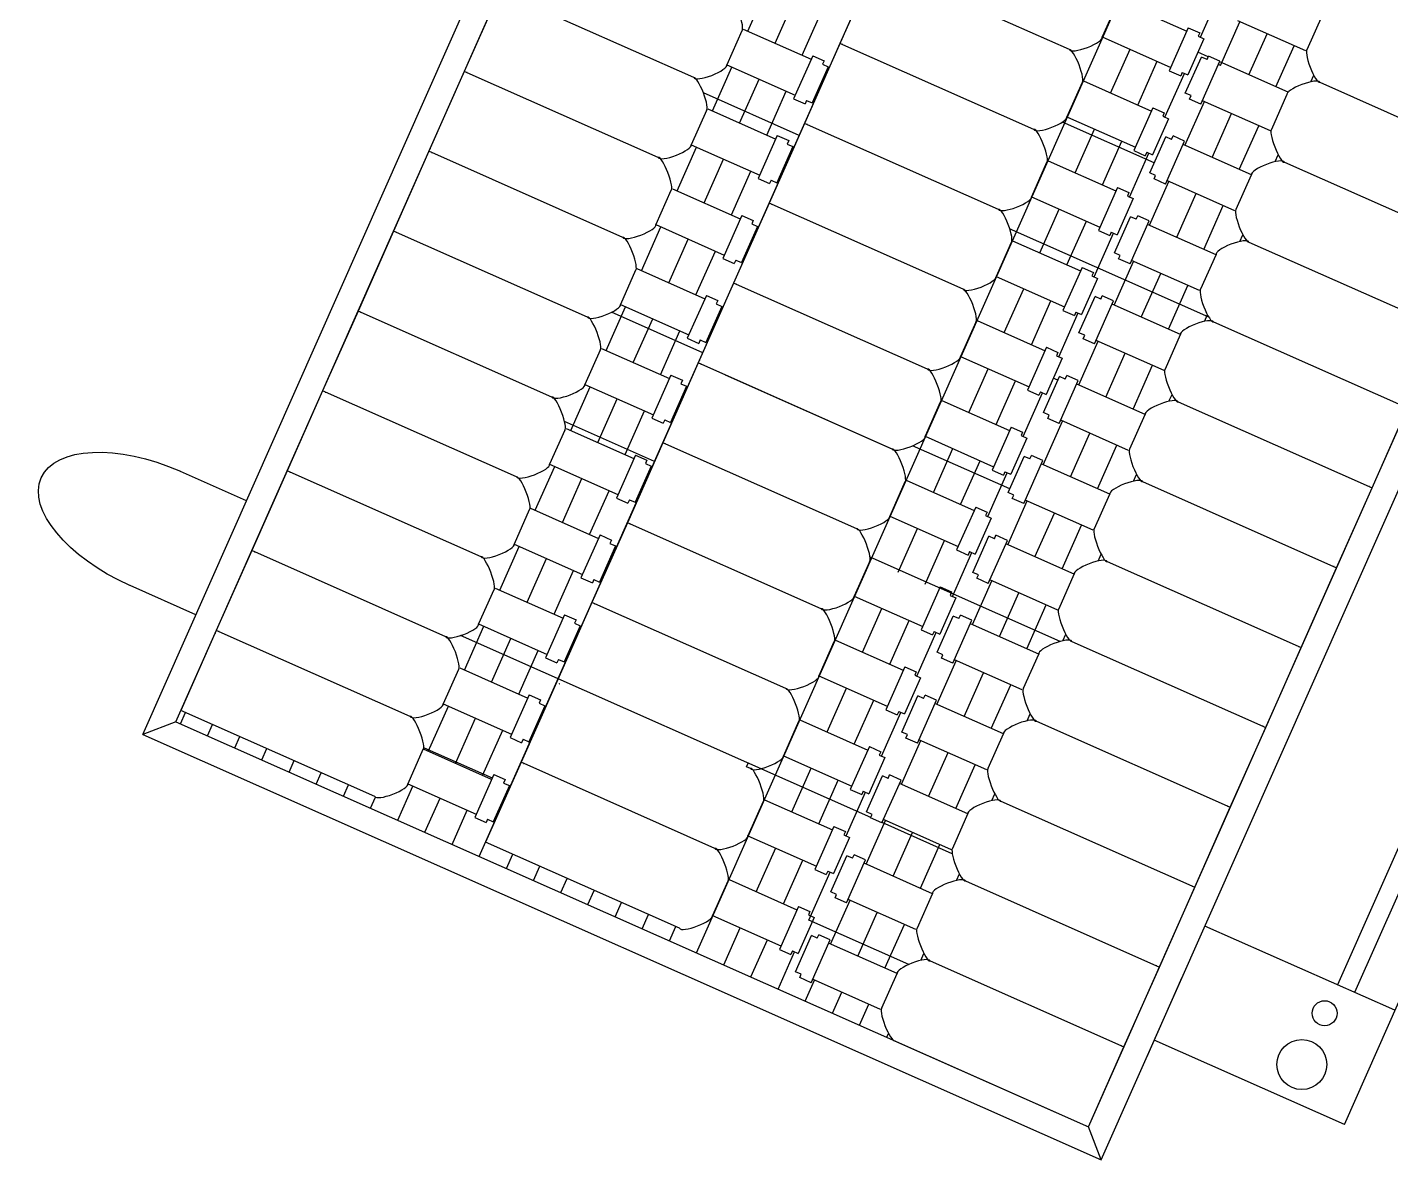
# Model space of a CAD drawing. Extents: x 3 to 114, y 126 to 173.
# Drawn here: x 86.668 to 87.651, y 134.214 to 135.03 of the extents above; entities that cross this region are included whole.
import ezdxf

# ---------------------------------------------------------------- set-up
doc = ezdxf.new("R2010")
doc.units = 0
doc.header["$LTSCALE"] = 0.02
doc.header["$MEASUREMENT"] = 0
doc.layers.get('0').update_dxf_attribs({"linetype": 'CONTINUOUS'})
doc.layers.add('A.enologiche', color=123, linetype='CONTINUOUS')

# ---------------------------------------------------------------- blocks, each defined once
blk = doc.blocks.new('AUDIT_I_000516092939-104')
for centre, major_axis, ratio, start_param, end_param in [((137.96, 97.91), (0.125, 0.125), 0.22381, 2.70123, 3.141593), ((137.96, 97.91), (0.125, 0.125), 0.22381, 0, 0.440362), ((144.71, 97.91), (0.125, -0.125), 0.249315, 2.652925, 3.141593), ((144.71, 97.91), (0.125, -0.125), 0.249315, 0, 0.488667), ((144.96, 97.91), (0.125, 0.125), 0.22381, 2.70123, 3.141593), ((144.96, 97.91), (0.125, 0.125), 0.22381, 0, 0.440362), ((151.71, 97.91), (0.125, -0.125), 0.249315, 2.652925, 3.141593), ((151.71, 97.91), (0.125, -0.125), 0.249315, 0, 0.488667), ((151.96, 97.91), (0.125, 0.125), 0.22381, 2.70123, 3.141593), ((151.96, 97.91), (0.125, 0.125), 0.22381, 0, 0.440362), ((158.71, 97.91), (0.125, -0.125), 0.249315, 2.652925, 3.141593), ((158.71, 97.91), (0.125, -0.125), 0.249315, 0, 0.488667), ((158.96, 97.91), (0.125, 0.125), 0.22381, 2.70123, 3.141593), ((158.96, 97.91), (0.125, 0.125), 0.22381, 0, 0.440362), ((165.71, 97.91), (0.125, -0.125), 0.249315, 2.652925, 3.141593), ((165.71, 97.91), (0.125, -0.125), 0.249315, 0, 0.488667), ((165.96, 97.91), (0.125, 0.125), 0.22381, 2.70123, 3.141593), ((165.96, 97.91), (0.125, 0.125), 0.22381, 0, 0.440362), ((172.71, 97.91), (0.125, -0.125), 0.249315, 2.652925, 3.141593), ((172.71, 97.91), (0.125, -0.125), 0.249315, 0, 0.488667), ((172.96, 97.91), (0.125, 0.125), 0.22381, 2.70123, 3.141593), ((172.96, 97.91), (0.125, 0.125), 0.22381, 0, 0.440362), ((179.71, 97.91), (0.125, -0.125), 0.249315, 2.652925, 3.141593), ((179.71, 97.91), (0.125, -0.125), 0.249315, 0, 0.488667), ((179.96, 97.91), (0.125, 0.125), 0.22381, 2.70123, 3.141593), ((179.96, 97.91), (0.125, 0.125), 0.22381, 0, 0.440362), ((186.71, 97.91), (0.125, -0.125), 0.249315, 2.652925, 3.141593), ((186.71, 97.91), (0.125, -0.125), 0.249315, 0, 0.488667), ((186.96, 97.91), (0.125, 0.125), 0.22381, 2.70123, 3.141593), ((186.96, 97.91), (0.125, 0.125), 0.22381, 0, 0.440362), ((193.71, 97.91), (0.125, -0.125), 0.249315, 2.652925, 3.141593), ((193.71, 97.91), (0.125, -0.125), 0.249315, 0, 0.488667), ((193.96, 97.91), (0.125, 0.125), 0.22381, 2.70123, 3.141593), ((193.96, 97.91), (0.125, 0.125), 0.22381, 0, 0.440362), ((138.21, 71.31), (0.125, 0.125), 0.22381, 2.70123, 3.141593), ((138.21, 71.31), (0.125, 0.125), 0.22381, 0, 0.440362), ((144.96, 71.31), (0.125, -0.125), 0.249315, 2.652925, 3.141593), ((144.96, 71.31), (0.125, -0.125), 0.249315, 0, 0.488667), ((145.21, 71.31), (0.125, 0.125), 0.22381, 2.70123, 3.141593), ((145.21, 71.31), (0.125, 0.125), 0.22381, 0, 0.440362), ((151.96, 71.31), (0.125, -0.125), 0.249315, 2.652925, 3.141593), ((151.96, 71.31), (0.125, -0.125), 0.249315, 0, 0.488667), ((152.21, 71.31), (0.125, 0.125), 0.22381, 2.70123, 3.141593), ((152.21, 71.31), (0.125, 0.125), 0.22381, 0, 0.440362), ((158.96, 71.31), (0.125, -0.125), 0.249315, 2.652925, 3.141593), ((158.96, 71.31), (0.125, -0.125), 0.249315, 0, 0.488667), ((159.21, 71.31), (0.125, 0.125), 0.22381, 2.70123, 3.141593), ((159.21, 71.31), (0.125, 0.125), 0.22381, 0, 0.440362), ((165.96, 71.31), (0.125, -0.125), 0.249315, 2.652925, 3.141593), ((165.96, 71.31), (0.125, -0.125), 0.249315, 0, 0.488667), ((166.21, 71.31), (0.125, 0.125), 0.22381, 2.70123, 3.141593), ((166.21, 71.31), (0.125, 0.125), 0.22381, 0, 0.440362), ((172.96, 71.31), (0.125, -0.125), 0.249315, 2.652925, 3.141593), ((172.96, 71.31), (0.125, -0.125), 0.249315, 0, 0.488667), ((173.21, 71.31), (0.125, 0.125), 0.22381, 2.70123, 3.141593), ((173.21, 71.31), (0.125, 0.125), 0.22381, 0, 0.440362), ((179.96, 71.31), (0.125, -0.125), 0.249315, 2.652925, 3.141593), ((179.96, 71.31), (0.125, -0.125), 0.249315, 0, 0.488667), ((180.21, 71.31), (0.125, 0.125), 0.22381, 2.70123, 3.141593), ((180.21, 71.31), (0.125, 0.125), 0.22381, 0, 0.440362), ((186.96, 71.31), (0.125, -0.125), 0.249315, 2.652925, 3.141593), ((186.96, 71.31), (0.125, -0.125), 0.249315, 0, 0.488667), ((187.21, 71.31), (0.125, 0.125), 0.22381, 2.70123, 3.141593), ((187.21, 71.31), (0.125, 0.125), 0.22381, 0, 0.440362), ((193.96, 71.31), (0.125, -0.125), 0.249315, 2.652925, 3.141593), ((193.96, 71.31), (0.125, -0.125), 0.249315, 0, 0.488667), ((194.21, 71.31), (0.125, 0.125), 0.22381, 2.70123, 3.141593), ((194.21, 71.31), (0.125, 0.125), 0.22381, 0, 0.440362), ((200.96, 71.31), (0.125, -0.125), 0.249315, 2.652925, 3.141593), ((200.96, 71.31), (0.125, -0.125), 0.249315, 0, 0.488667), ((201.21, 71.31), (0.125, 0.125), 0.22381, 2.70123, 3.141593), ((201.21, 71.31), (0.125, 0.125), 0.22381, 0, 0.440362), ((207.96, 71.31), (0.125, -0.125), 0.249315, 2.652925, 3.141593), ((207.96, 71.31), (0.125, -0.125), 0.249315, 0, 0.488667), ((208.21, 71.31), (0.125, 0.125), 0.22381, 2.70123, 3.141593), ((208.21, 71.31), (0.125, 0.125), 0.22381, 0, 0.440362), ((136.96, 18.16), (-0.125, 0.125), 0.249315, 0, 0.488667), ((136.96, 18.16), (-0.125, 0.125), 0.249315, 2.652925, 3.141593), ((143.71, 18.16), (-0.125, -0.125), 0.22381, 0, 0.440362), ((143.96, 18.16), (-0.125, 0.125), 0.249315, 0, 0.488667), ((143.71, 18.16), (-0.125, -0.125), 0.22381, 2.70123, 3.141593), ((143.96, 18.16), (-0.125, 0.125), 0.249315, 2.652925, 3.141593), ((150.71, 18.16), (-0.125, -0.125), 0.22381, 0, 0.440362), ((150.96, 18.16), (-0.125, 0.125), 0.249315, 0, 0.488667), ((150.71, 18.16), (-0.125, -0.125), 0.22381, 2.70123, 3.141593), ((150.96, 18.16), (-0.125, 0.125), 0.249315, 2.652925, 3.141593), ((157.71, 18.16), (-0.125, -0.125), 0.22381, 0, 0.440362), ((157.96, 18.16), (-0.125, 0.125), 0.249315, 0, 0.488667), ((157.71, 18.16), (-0.125, -0.125), 0.22381, 2.70123, 3.141593), ((157.96, 18.16), (-0.125, 0.125), 0.249315, 2.652925, 3.141593), ((164.71, 18.16), (-0.125, -0.125), 0.22381, 0, 0.440362), ((164.71, 18.16), (-0.125, -0.125), 0.22381, 2.70123, 3.141593), ((164.96, 18.16), (-0.125, 0.125), 0.249315, 0, 0.488667), ((164.96, 18.16), (-0.125, 0.125), 0.249315, 2.652925, 3.141593), ((171.71, 18.16), (-0.125, -0.125), 0.22381, 0, 0.440362), ((171.96, 18.16), (-0.125, 0.125), 0.249315, 0, 0.488667), ((171.71, 18.16), (-0.125, -0.125), 0.22381, 2.70123, 3.141593), ((171.96, 18.16), (-0.125, 0.125), 0.249315, 2.652925, 3.141593), ((178.71, 18.16), (-0.125, -0.125), 0.22381, 0, 0.440362), ((178.71, 18.16), (-0.125, -0.125), 0.22381, 2.70123, 3.141593), ((178.96, 18.16), (-0.125, 0.125), 0.249315, 0, 0.488667), ((178.96, 18.16), (-0.125, 0.125), 0.249315, 2.652925, 3.141593), ((185.71, 18.16), (-0.125, -0.125), 0.22381, 0, 0.440362), ((185.96, 18.16), (-0.125, 0.125), 0.249315, 0, 0.488667), ((185.71, 18.16), (-0.125, -0.125), 0.22381, 2.70123, 3.141593), ((185.96, 18.16), (-0.125, 0.125), 0.249315, 2.652925, 3.141593), ((192.71, 18.16), (-0.125, -0.125), 0.22381, 0, 0.440362), ((192.71, 18.16), (-0.125, -0.125), 0.22381, 2.70123, 3.141593), ((192.96, 18.16), (-0.125, 0.125), 0.249315, 0, 0.488667), ((192.96, 18.16), (-0.125, 0.125), 0.249315, 2.652925, 3.141593)]:
    blk.add_ellipse(centre, major_axis=major_axis, ratio=ratio, start_param=start_param, end_param=end_param)

msp = doc.modelspace()

# ---------------------------------------------------------------- linework, layer by layer
at = {"layer": 'A.enologiche'}
for p, q in [((86.75113, 134.52027), (87.20375, 135.54036)), ((86.77489, 134.52942), (87.2129, 135.51661)), ((86.9937, 134.43233), (87.43172, 135.41952)), ((87.44217, 134.21366), (87.89478, 135.23375)), ((87.43301, 134.23741), (87.87103, 135.2246)), ((87.15042, 134.3628), (87.52014, 135.19608)), ((87.1874, 135.02741), (87.22694, 135.11654)), ((87.20699, 135.01872), (87.24653, 135.10784)), ((87.22658, 135.01003), (87.26612, 135.09915)), ((87.27932, 135.07606), (87.25377, 135.01848)), ((87.41918, 135.01401), (87.27932, 135.07606)), ((87.41918, 135.01401), (87.27932, 135.07606)), ((87.00849, 135.05592), (86.98294, 134.99834)), ((87.14835, 134.99387), (87.00849, 135.05592)), ((87.14835, 134.99387), (87.00849, 135.05592)), ((87.51367, 135.02295), (87.52766, 135.05449)), ((87.45388, 135.04784), (87.44293, 135.02316)), ((87.45487, 135.04904), (87.50385, 135.02731)), ((87.52809, 135.00261), (87.54208, 135.03415)), ((87.58963, 135.01305), (87.54065, 135.03478)), ((87.59062, 135.01425), (87.60157, 135.03893)), ((87.18305, 135.0277), (87.1721, 135.00302)), ((87.18404, 135.0289), (87.23302, 135.00717)), ((87.44293, 135.02316), (87.49229, 135.00126)), ((87.50494, 135.02978), (87.49119, 134.9988)), ((87.51619, 135.02183), (87.50463, 134.99579)), ((87.50494, 135.02978), (87.51317, 135.02613)), ((87.51317, 135.02613), (87.51207, 135.02366)), ((87.51207, 135.02366), (87.51619, 135.02183)), ((87.54856, 134.9959), (87.56167, 135.02546)), ((87.25377, 135.01848), (87.22822, 134.96089)), ((87.39363, 134.95643), (87.25377, 135.01848)), ((87.39363, 134.95643), (87.25377, 135.01848)), ((87.44894, 134.98275), (87.46293, 135.01429)), ((87.51931, 135.00888), (87.5119, 135.01217)), ((87.56815, 134.98721), (87.58126, 135.01677)), ((87.1721, 135.00302), (87.22146, 134.98112)), ((87.23411, 135.00964), (87.22036, 134.97865)), ((87.23411, 135.00964), (87.24234, 135.00599)), ((87.24234, 135.00599), (87.24124, 135.00352)), ((87.24124, 135.00352), (87.24536, 135.00169)), ((87.46853, 134.97406), (87.48252, 135.0056)), ((87.50276, 134.98267), (87.51432, 135.00872)), ((87.51401, 134.97473), (87.52775, 135.00571)), ((87.51843, 135.00689), (87.51432, 135.00872)), ((87.51843, 135.00689), (87.51953, 135.00936)), ((87.52775, 135.00571), (87.51953, 135.00936)), ((87.52809, 135.00261), (87.52666, 135.00324)), ((87.57693, 134.98332), (87.52754, 135.00523)), ((86.98294, 134.99834), (86.95739, 134.94075)), ((87.1228, 134.93628), (86.98294, 134.99834)), ((87.1228, 134.93628), (86.98294, 134.99834)), ((87.16185, 134.96982), (87.17584, 135.00136)), ((87.18144, 134.96113), (87.19543, 134.99267)), ((87.24536, 135.00169), (87.2338, 134.97565)), ((87.48811, 134.96537), (87.50211, 134.99691)), ((87.49119, 134.9988), (87.49942, 134.99515)), ((87.50052, 134.99761), (87.49942, 134.99515)), ((87.50052, 134.99761), (87.50463, 134.99579)), ((87.5932, 134.99084), (87.59537, 134.99572)), ((87.22436, 134.95218), (87.15536, 134.9828)), ((87.20103, 134.95244), (87.21502, 134.98398)), ((87.42833, 134.99026), (87.41738, 134.96558)), ((87.42932, 134.99145), (87.47829, 134.96972)), ((87.50688, 134.98085), (87.50276, 134.98267)), ((87.59977, 134.9905), (87.73962, 134.92844)), ((87.59977, 134.9905), (87.73962, 134.92844)), ((87.22036, 134.97865), (87.22859, 134.975)), ((87.22969, 134.97747), (87.22859, 134.975)), ((87.22969, 134.97747), (87.2338, 134.97565)), ((87.50254, 134.94502), (87.51653, 134.97657)), ((87.50578, 134.97838), (87.50688, 134.98085)), ((87.51401, 134.97473), (87.50578, 134.97838)), ((87.56408, 134.95547), (87.5151, 134.9772)), ((87.56507, 134.95666), (87.57602, 134.98134)), ((87.1575, 134.97012), (87.14655, 134.94544)), ((87.15849, 134.97131), (87.20746, 134.94958)), ((87.41738, 134.96558), (87.41779, 134.9654)), ((87.41779, 134.9654), (87.46674, 134.94368)), ((87.47939, 134.97219), (87.46564, 134.94121)), ((87.49063, 134.96425), (87.47908, 134.9382)), ((87.47939, 134.97219), (87.48762, 134.96854)), ((87.48762, 134.96854), (87.48652, 134.96607)), ((87.48652, 134.96607), (87.49063, 134.96425)), ((87.52213, 134.93633), (87.53612, 134.96787)), ((87.22822, 134.96089), (87.20267, 134.9033)), ((87.36807, 134.89884), (87.22822, 134.96089)), ((87.36807, 134.89884), (87.22822, 134.96089)), ((87.48043, 134.93235), (87.41413, 134.96176)), ((87.42338, 134.92516), (87.43738, 134.9567)), ((87.54171, 134.92764), (87.55571, 134.95918)), ((87.1363, 134.91224), (87.15029, 134.94378)), ((87.14655, 134.94544), (87.19591, 134.92354)), ((87.20856, 134.95205), (87.19481, 134.92107)), ((87.2198, 134.94411), (87.20825, 134.91806)), ((87.20856, 134.95205), (87.21679, 134.9484)), ((87.21679, 134.9484), (87.21569, 134.94593)), ((87.21569, 134.94593), (87.2198, 134.94411)), ((87.44297, 134.91647), (87.45697, 134.94801)), ((87.47721, 134.92509), (87.48877, 134.95113)), ((87.48846, 134.91714), (87.5022, 134.94813)), ((87.49288, 134.94931), (87.48877, 134.95113)), ((87.49288, 134.94931), (87.49398, 134.95178)), ((87.5022, 134.94813), (87.49398, 134.95178)), ((87.55047, 134.92376), (87.50111, 134.94566)), ((86.95739, 134.94075), (86.93184, 134.88316)), ((87.09724, 134.8787), (86.95739, 134.94075)), ((87.09724, 134.8787), (86.95739, 134.94075)), ((87.12329, 134.93577), (87.12347, 134.93618)), ((87.15589, 134.90354), (87.16988, 134.93509)), ((87.40377, 134.93387), (87.45274, 134.91214)), ((87.46256, 134.90778), (87.47656, 134.93932)), ((87.46564, 134.94121), (87.47387, 134.93756)), ((87.47496, 134.94003), (87.47387, 134.93756)), ((87.47496, 134.94003), (87.47908, 134.9382)), ((87.56765, 134.93326), (87.56982, 134.93814)), ((87.17548, 134.89485), (87.18947, 134.92639)), ((87.40278, 134.93267), (87.39183, 134.90799)), ((87.48132, 134.92326), (87.47721, 134.92509)), ((87.48023, 134.92079), (87.48132, 134.92326)), ((87.53952, 134.89908), (87.55047, 134.92376)), ((87.57422, 134.93291), (87.71407, 134.87086)), ((87.57422, 134.93291), (87.71407, 134.87086)), ((87.13294, 134.91373), (87.18191, 134.892)), ((87.19481, 134.92107), (87.20304, 134.91742)), ((87.20414, 134.91989), (87.20304, 134.91742)), ((87.20414, 134.91989), (87.20825, 134.91806)), ((87.45384, 134.9146), (87.44009, 134.88362)), ((87.45384, 134.9146), (87.46207, 134.91095)), ((87.47698, 134.88744), (87.49098, 134.91898)), ((87.48846, 134.91714), (87.48023, 134.92079)), ((87.53853, 134.89788), (87.48955, 134.91961)), ((87.13195, 134.91253), (87.121, 134.88785)), ((87.39183, 134.90799), (87.44119, 134.88609)), ((87.46508, 134.90666), (87.45353, 134.88062)), ((87.46207, 134.91095), (87.46097, 134.90849)), ((87.46097, 134.90849), (87.46508, 134.90666)), ((87.49657, 134.87875), (87.51057, 134.91029)), ((87.18301, 134.89446), (87.16926, 134.86348)), ((87.20267, 134.9033), (87.17712, 134.84572)), ((87.18301, 134.89446), (87.19124, 134.89081)), ((87.34252, 134.84125), (87.20267, 134.9033)), ((87.34252, 134.84125), (87.20267, 134.9033)), ((87.39783, 134.86758), (87.41183, 134.89912)), ((87.46733, 134.89172), (87.46843, 134.89419)), ((87.47665, 134.89054), (87.46843, 134.89419)), ((87.51616, 134.87005), (87.53016, 134.9016)), ((87.11075, 134.85465), (87.12474, 134.88619)), ((87.121, 134.88785), (87.17036, 134.86595)), ((87.19425, 134.88652), (87.1827, 134.86048)), ((87.19124, 134.89081), (87.19014, 134.88835)), ((87.19014, 134.88835), (87.19425, 134.88652)), ((87.51975, 134.82112), (87.37612, 134.88484)), ((87.41742, 134.85889), (87.43142, 134.89043)), ((87.45166, 134.8675), (87.46322, 134.89355)), ((87.46291, 134.85956), (87.47665, 134.89054)), ((87.46733, 134.89172), (87.46322, 134.89355)), ((87.52492, 134.86617), (87.47556, 134.88807)), ((86.93184, 134.88316), (86.90629, 134.82558)), ((87.07169, 134.82111), (86.93184, 134.88316)), ((87.07169, 134.82111), (86.93184, 134.88316)), ((87.09774, 134.87818), (87.09792, 134.87859)), ((87.13033, 134.84596), (87.14433, 134.8775)), ((87.37723, 134.87509), (87.36628, 134.85041)), ((87.37821, 134.87628), (87.42719, 134.85455)), ((87.43701, 134.85019), (87.45101, 134.88173)), ((87.44009, 134.88362), (87.44832, 134.87997)), ((87.44941, 134.88244), (87.44832, 134.87997)), ((87.44941, 134.88244), (87.45353, 134.88062)), ((87.5421, 134.87567), (87.54427, 134.88055)), ((87.54867, 134.87532), (87.68852, 134.81327)), ((87.54867, 134.87532), (87.68852, 134.81327)), ((87.14992, 134.83727), (87.16392, 134.86881)), ((87.45577, 134.86568), (87.45166, 134.8675)), ((87.45468, 134.86321), (87.45577, 134.86568)), ((87.51397, 134.84149), (87.52492, 134.86617)), ((87.1064, 134.85494), (87.09545, 134.83027)), ((87.10738, 134.85614), (87.15636, 134.83441)), ((87.16926, 134.86348), (87.17749, 134.85983)), ((87.17858, 134.8623), (87.17749, 134.85983)), ((87.17858, 134.8623), (87.1827, 134.86048)), ((87.42829, 134.85702), (87.41454, 134.82604)), ((87.42829, 134.85702), (87.43651, 134.85337)), ((87.45143, 134.82985), (87.46543, 134.86139)), ((87.46291, 134.85956), (87.45468, 134.86321)), ((87.51298, 134.84029), (87.464, 134.86203)), ((87.17712, 134.84572), (87.15157, 134.78813)), ((87.31697, 134.78367), (87.17712, 134.84572)), ((87.31697, 134.78367), (87.17712, 134.84572)), ((87.36628, 134.85041), (87.41564, 134.82851)), ((87.43953, 134.84908), (87.42798, 134.82303)), ((87.43651, 134.85337), (87.43542, 134.8509)), ((87.43542, 134.8509), (87.43953, 134.84908)), ((87.47102, 134.82116), (87.48502, 134.8527)), ((87.15746, 134.83688), (87.14371, 134.8059)), ((87.15746, 134.83688), (87.16568, 134.83323)), ((87.37228, 134.80999), (87.38628, 134.84153)), ((87.42611, 134.80992), (87.43767, 134.83596)), ((87.44178, 134.83414), (87.43767, 134.83596)), ((87.44178, 134.83414), (87.44287, 134.8366)), ((87.4511, 134.83295), (87.44287, 134.8366)), ((87.49061, 134.81247), (87.50461, 134.84401)), ((86.90629, 134.82558), (86.88074, 134.76799)), ((87.04614, 134.76353), (86.90629, 134.82558)), ((87.04614, 134.76353), (86.90629, 134.82558)), ((87.08519, 134.79706), (87.09919, 134.8286)), ((87.09545, 134.83027), (87.14481, 134.80836)), ((87.1687, 134.82893), (87.15715, 134.80289)), ((87.16568, 134.83323), (87.16459, 134.83076)), ((87.16459, 134.83076), (87.1687, 134.82893)), ((87.39187, 134.8013), (87.40587, 134.83284)), ((87.41454, 134.82604), (87.42277, 134.82239)), ((87.42386, 134.82486), (87.42277, 134.82239)), ((87.42386, 134.82486), (87.42798, 134.82303)), ((87.43735, 134.80197), (87.4511, 134.83295)), ((87.49937, 134.80859), (87.45001, 134.83049)), ((87.07219, 134.8206), (87.07237, 134.821)), ((87.15482, 134.79547), (87.08904, 134.82465)), ((87.10478, 134.78837), (87.11878, 134.81991)), ((87.35168, 134.8175), (87.34073, 134.79282)), ((87.35266, 134.8187), (87.40164, 134.79696)), ((87.41146, 134.79261), (87.42546, 134.82415)), ((87.51655, 134.81808), (87.51872, 134.82297)), ((87.52312, 134.81774), (87.66297, 134.75569)), ((87.52312, 134.81774), (87.66297, 134.75569)), ((87.12437, 134.77968), (87.13837, 134.81122)), ((87.14371, 134.8059), (87.15194, 134.80225)), ((87.43022, 134.80809), (87.42611, 134.80992)), ((87.42913, 134.80562), (87.43022, 134.80809)), ((87.43735, 134.80197), (87.42913, 134.80562)), ((87.48842, 134.78391), (87.49937, 134.80859)), ((87.08085, 134.79736), (87.0699, 134.77268)), ((87.08183, 134.79856), (87.13081, 134.77682)), ((87.15303, 134.80471), (87.15194, 134.80225)), ((87.15303, 134.80471), (87.15715, 134.80289)), ((87.40274, 134.79943), (87.38899, 134.76845)), ((87.40274, 134.79943), (87.41096, 134.79578)), ((87.41096, 134.79578), (87.40987, 134.79331)), ((87.42588, 134.77227), (87.43988, 134.80381)), ((87.48743, 134.78271), (87.43845, 134.80444)), ((87.15157, 134.78813), (87.12602, 134.73055)), ((87.29142, 134.72608), (87.15157, 134.78813)), ((87.15363, 134.78722), (87.15157, 134.78813)), ((87.34073, 134.79282), (87.39009, 134.77092)), ((87.41398, 134.79149), (87.40243, 134.76544)), ((87.40987, 134.79331), (87.41398, 134.79149)), ((87.44547, 134.76357), (87.45947, 134.79512)), ((87.46506, 134.75488), (87.47906, 134.78642)), ((87.13191, 134.77929), (87.11816, 134.74831)), ((87.13191, 134.77929), (87.14013, 134.77564)), ((87.29142, 134.72608), (87.17116, 134.77944)), ((87.34673, 134.75241), (87.36073, 134.78395)), ((87.40056, 134.75233), (87.41212, 134.77838)), ((87.4109, 134.77563), (87.4076, 134.7771)), ((87.41623, 134.77655), (87.41212, 134.77838)), ((87.41623, 134.77655), (87.41732, 134.77902)), ((87.42555, 134.77537), (87.41732, 134.77902)), ((86.88074, 134.76799), (86.85519, 134.71041)), ((87.02059, 134.70594), (86.88074, 134.76799)), ((87.02059, 134.70594), (86.88074, 134.76799)), ((87.05964, 134.73948), (87.07364, 134.77102)), ((87.0699, 134.77268), (87.11926, 134.75078)), ((87.14315, 134.77135), (87.1316, 134.7453)), ((87.14013, 134.77564), (87.13904, 134.77317)), ((87.13904, 134.77317), (87.14315, 134.77135)), ((87.36632, 134.74371), (87.38032, 134.77525)), ((87.38591, 134.73502), (87.39991, 134.76656)), ((87.38899, 134.76845), (87.39722, 134.7648)), ((87.39831, 134.76727), (87.39722, 134.7648)), ((87.39831, 134.76727), (87.40243, 134.76544)), ((87.4118, 134.74439), (87.42555, 134.77537)), ((87.47381, 134.751), (87.42446, 134.7729)), ((87.07923, 134.73079), (87.09323, 134.76233)), ((87.32613, 134.75991), (87.31518, 134.73523)), ((87.32711, 134.76111), (87.37609, 134.73938)), ((87.491, 134.7605), (87.49317, 134.76538)), ((87.49757, 134.76015), (87.63742, 134.6981)), ((87.49757, 134.76015), (87.63742, 134.6981)), ((87.09882, 134.72209), (87.11282, 134.75364)), ((87.11816, 134.74831), (87.12639, 134.74466)), ((87.12748, 134.74713), (87.12639, 134.74466)), ((87.12748, 134.74713), (87.1316, 134.7453)), ((87.40033, 134.71468), (87.41433, 134.74622)), ((87.40467, 134.7505), (87.40056, 134.75233)), ((87.40358, 134.74804), (87.40467, 134.7505)), ((87.4118, 134.74439), (87.40358, 134.74804)), ((87.46188, 134.72512), (87.4129, 134.74685)), ((87.46286, 134.72632), (87.47381, 134.751)), ((87.63742, 134.6981), (87.66297, 134.75569)), ((87.0553, 134.73977), (87.04435, 134.71509)), ((87.12006, 134.71711), (87.05524, 134.74587)), ((87.05628, 134.74097), (87.10526, 134.71924)), ((87.37719, 134.74185), (87.36344, 134.71087)), ((87.37719, 134.74185), (87.38541, 134.7382)), ((87.38541, 134.7382), (87.38432, 134.73573)), ((87.41992, 134.70599), (87.43392, 134.73753)), ((87.12602, 134.73055), (87.10047, 134.67296)), ((87.26587, 134.66849), (87.12602, 134.73055)), ((87.26587, 134.66849), (87.12602, 134.73055)), ((87.37613, 134.69727), (87.30606, 134.72836)), ((87.31518, 134.73523), (87.36453, 134.71333)), ((87.38843, 134.7339), (87.37687, 134.70786)), ((87.38432, 134.73573), (87.38843, 134.7339)), ((87.43951, 134.6973), (87.45351, 134.72884)), ((87.10636, 134.72171), (87.09261, 134.69072)), ((87.10636, 134.72171), (87.11458, 134.71806)), ((87.11458, 134.71806), (87.11349, 134.71559)), ((87.32118, 134.69482), (87.33518, 134.72636)), ((87.34077, 134.68613), (87.35477, 134.71767)), ((87.37501, 134.69474), (87.38656, 134.72079)), ((87.38625, 134.6868), (87.4, 134.71778)), ((87.39068, 134.71896), (87.38656, 134.72079)), ((87.39068, 134.71896), (87.39177, 134.72143)), ((87.4, 134.71778), (87.39177, 134.72143)), ((86.85519, 134.71041), (86.82964, 134.65282)), ((86.99504, 134.64835), (86.85519, 134.71041)), ((86.99504, 134.64835), (86.85519, 134.71041)), ((87.03409, 134.68189), (87.04809, 134.71343)), ((87.04435, 134.71509), (87.09371, 134.69319)), ((87.1176, 134.71376), (87.10605, 134.68772)), ((87.11349, 134.71559), (87.1176, 134.71376)), ((87.36036, 134.67744), (87.37436, 134.70898)), ((87.36344, 134.71087), (87.37167, 134.70721)), ((87.37276, 134.70968), (87.37167, 134.70721)), ((87.37276, 134.70968), (87.37687, 134.70786)), ((87.44826, 134.69341), (87.3989, 134.71531)), ((87.46545, 134.70291), (87.46762, 134.70779)), ((87.02109, 134.70543), (87.02127, 134.70583)), ((87.05368, 134.6732), (87.06768, 134.70474)), ((87.30057, 134.70233), (87.28962, 134.67765)), ((87.30156, 134.70352), (87.35054, 134.68179)), ((87.47202, 134.70257), (87.61187, 134.64051)), ((87.47202, 134.70257), (87.61187, 134.64051)), ((87.61187, 134.64051), (87.63742, 134.6981)), ((87.07327, 134.66451), (87.08727, 134.69605)), ((87.09261, 134.69072), (87.10084, 134.68707)), ((87.10193, 134.68954), (87.10084, 134.68707)), ((87.10193, 134.68954), (87.10605, 134.68772)), ((87.37478, 134.65709), (87.38878, 134.68863)), ((87.37912, 134.69292), (87.37501, 134.69474)), ((87.37803, 134.69045), (87.37912, 134.69292)), ((87.38625, 134.6868), (87.37803, 134.69045)), ((87.43633, 134.66754), (87.38735, 134.68927)), ((87.43731, 134.66873), (87.44826, 134.69341)), ((87.02975, 134.68219), (87.01879, 134.65751)), ((87.03073, 134.68338), (87.07971, 134.66165)), ((87.28962, 134.67765), (87.33898, 134.65575)), ((87.35164, 134.68426), (87.33789, 134.65328)), ((87.35164, 134.68426), (87.35986, 134.68061)), ((87.35986, 134.68061), (87.35877, 134.67814)), ((87.35877, 134.67814), (87.36288, 134.67632)), ((87.39437, 134.6484), (87.40837, 134.67994)), ((87.10047, 134.67296), (87.07492, 134.61537)), ((87.24032, 134.61091), (87.10047, 134.67296)), ((87.24032, 134.61091), (87.10047, 134.67296)), ((87.29563, 134.63723), (87.30963, 134.66877)), ((87.36288, 134.67632), (87.35132, 134.65027)), ((87.41396, 134.63971), (87.42796, 134.67125)), ((87.08081, 134.66412), (87.06706, 134.63314)), ((87.08081, 134.66412), (87.08903, 134.66047)), ((87.08903, 134.66047), (87.08794, 134.658)), ((87.08794, 134.658), (87.09205, 134.65618)), ((87.31522, 134.62854), (87.32921, 134.66008)), ((87.34946, 134.63716), (87.36101, 134.6632)), ((87.3607, 134.62921), (87.37445, 134.6602)), ((87.36513, 134.66138), (87.36101, 134.6632)), ((87.36513, 134.66138), (87.36622, 134.66385)), ((87.37445, 134.6602), (87.36622, 134.66385)), ((87.42271, 134.63583), (87.37335, 134.65773)), ((86.82964, 134.65282), (86.80409, 134.59523)), ((86.96949, 134.59077), (86.82964, 134.65282)), ((86.96949, 134.59077), (86.82964, 134.65282)), ((86.99554, 134.64784), (86.99572, 134.64824)), ((87.00854, 134.62431), (87.02254, 134.65585)), ((87.01879, 134.65751), (87.06815, 134.63561)), ((87.09205, 134.65618), (87.08049, 134.63013)), ((87.41259, 134.58731), (87.27548, 134.64814)), ((87.33481, 134.61985), (87.3488, 134.65139)), ((87.33789, 134.65328), (87.34612, 134.64963)), ((87.34721, 134.6521), (87.34612, 134.64963)), ((87.34721, 134.6521), (87.35132, 134.65027)), ((87.4399, 134.64533), (87.44206, 134.65021)), ((87.02813, 134.61561), (87.04213, 134.64715)), ((87.04772, 134.60692), (87.06172, 134.63846)), ((87.27502, 134.64474), (87.26407, 134.62006)), ((87.27601, 134.64594), (87.27604, 134.64592)), ((87.44647, 134.64498), (87.58632, 134.58293)), ((87.44647, 134.64498), (87.58632, 134.58293)), ((87.58632, 134.58293), (87.61187, 134.64051)), ((87.06706, 134.63314), (87.07529, 134.62949)), ((87.07638, 134.63196), (87.07529, 134.62949)), ((87.07638, 134.63196), (87.08049, 134.63013)), ((87.34923, 134.59951), (87.36323, 134.63105)), ((87.35357, 134.63533), (87.34946, 134.63716)), ((87.35248, 134.63286), (87.35357, 134.63533)), ((87.3607, 134.62921), (87.35248, 134.63286)), ((87.41078, 134.60995), (87.3618, 134.63168)), ((87.41176, 134.61115), (87.42271, 134.63583)), ((87.00419, 134.6246), (86.99324, 134.59992)), ((87.00518, 134.6258), (87.05416, 134.60407)), ((87.26407, 134.62006), (87.31343, 134.59816)), ((87.32608, 134.62667), (87.31234, 134.59569)), ((87.33733, 134.61873), (87.32577, 134.59269)), ((87.32608, 134.62667), (87.33431, 134.62302)), ((87.33431, 134.62302), (87.33322, 134.62056)), ((87.33322, 134.62056), (87.33733, 134.61873)), ((87.36882, 134.59082), (87.38281, 134.62236)), ((87.07492, 134.61537), (87.04937, 134.55779)), ((87.21477, 134.55332), (87.07492, 134.61537)), ((87.21477, 134.55332), (87.07492, 134.61537)), ((87.27008, 134.57965), (87.28407, 134.61119)), ((87.38841, 134.58212), (87.4024, 134.61367)), ((86.99324, 134.59992), (87.0426, 134.57802)), ((87.05526, 134.60653), (87.04151, 134.57555)), ((87.05526, 134.60653), (87.06348, 134.60288)), ((87.06348, 134.60288), (87.06239, 134.60042)), ((87.06239, 134.60042), (87.0665, 134.59859)), ((87.28967, 134.57096), (87.30366, 134.6025)), ((87.32391, 134.57957), (87.33546, 134.60562)), ((87.33515, 134.57163), (87.3489, 134.60261)), ((87.33958, 134.60379), (87.33546, 134.60562)), ((87.33958, 134.60379), (87.34067, 134.60626)), ((87.3489, 134.60261), (87.34067, 134.60626)), ((87.39716, 134.57824), (87.3478, 134.60014)), ((86.80409, 134.59523), (86.77854, 134.53765)), ((86.94394, 134.53318), (86.80409, 134.59523)), ((86.94394, 134.53318), (86.80409, 134.59523)), ((87.27594, 134.46037), (86.98023, 134.59158)), ((86.98299, 134.56672), (86.99699, 134.59826)), ((87.00258, 134.55803), (87.01658, 134.58957)), ((87.0665, 134.59859), (87.05494, 134.57254)), ((87.30926, 134.56226), (87.32325, 134.5938)), ((87.31234, 134.59569), (87.32056, 134.59204)), ((87.32166, 134.59451), (87.32056, 134.59204)), ((87.32166, 134.59451), (87.32577, 134.59269)), ((87.41435, 134.58774), (87.41651, 134.59262)), ((87.02217, 134.54934), (87.03616, 134.58088)), ((87.24947, 134.58716), (87.23852, 134.56248)), ((87.25046, 134.58835), (87.29944, 134.56662)), ((87.32802, 134.57775), (87.32391, 134.57957)), ((87.42092, 134.58739), (87.56077, 134.52534)), ((87.42092, 134.58739), (87.56077, 134.52534)), ((87.56077, 134.52534), (87.58632, 134.58293)), ((87.04151, 134.57555), (87.04974, 134.5719)), ((87.05083, 134.57437), (87.04974, 134.5719)), ((87.05083, 134.57437), (87.05494, 134.57254)), ((87.32368, 134.54192), (87.33767, 134.57346)), ((87.32692, 134.57528), (87.32802, 134.57775)), ((87.33515, 134.57163), (87.32692, 134.57528)), ((87.38522, 134.55236), (87.33625, 134.5741)), ((87.38621, 134.55356), (87.39716, 134.57824)), ((86.97864, 134.56701), (86.96769, 134.54233)), ((86.97963, 134.56821), (87.02861, 134.54648)), ((87.23852, 134.56248), (87.28788, 134.54057)), ((87.30053, 134.56909), (87.28679, 134.53811)), ((87.31178, 134.56115), (87.30022, 134.5351)), ((87.30053, 134.56909), (87.30876, 134.56544)), ((87.30876, 134.56544), (87.30767, 134.56297)), ((87.30767, 134.56297), (87.31178, 134.56115)), ((87.34327, 134.53323), (87.35726, 134.56477)), ((87.04937, 134.55779), (87.02382, 134.5002)), ((87.24453, 134.52206), (87.25852, 134.5536)), ((87.36286, 134.52454), (87.37685, 134.55608)), ((86.95699, 134.50811), (86.97143, 134.54067)), ((86.96769, 134.54233), (87.01705, 134.52043)), ((87.0297, 134.54895), (87.01596, 134.51797)), ((87.04095, 134.541), (87.02939, 134.51496)), ((87.0297, 134.54895), (87.03793, 134.5453)), ((87.03793, 134.5453), (87.03684, 134.54283)), ((87.03684, 134.54283), (87.04095, 134.541)), ((87.26412, 134.51337), (87.27811, 134.54491)), ((87.29836, 134.52199), (87.30991, 134.54803)), ((87.3096, 134.51404), (87.32335, 134.54502)), ((87.31403, 134.54621), (87.30991, 134.54803)), ((87.31403, 134.54621), (87.31512, 134.54867)), ((87.32335, 134.54502), (87.31512, 134.54867)), ((87.37161, 134.52066), (87.32225, 134.54256)), ((86.77822, 134.52794), (86.78187, 134.53617)), ((86.91839, 134.4756), (86.77854, 134.53765)), ((86.94444, 134.53267), (86.94462, 134.53307)), ((86.97657, 134.49942), (86.99102, 134.53198)), ((87.22491, 134.53077), (87.27389, 134.50903)), ((87.28371, 134.50468), (87.2977, 134.53622)), ((87.28679, 134.53811), (87.29501, 134.53446)), ((87.29611, 134.53692), (87.29501, 134.53446)), ((87.29611, 134.53692), (87.30022, 134.5351)), ((87.3888, 134.53015), (87.39096, 134.53504)), ((86.77489, 134.52942), (86.75113, 134.52027)), ((86.75113, 134.52027), (87.44217, 134.21366)), ((86.77489, 134.52942), (87.43301, 134.23741)), ((86.79781, 134.51925), (86.80146, 134.52748)), ((86.99616, 134.49072), (87.01061, 134.52329)), ((87.22392, 134.52957), (87.21297, 134.50489)), ((87.30247, 134.52016), (87.29836, 134.52199)), ((87.30137, 134.51769), (87.30247, 134.52016)), ((87.36066, 134.49598), (87.37161, 134.52066)), ((87.39536, 134.52981), (87.53522, 134.46776)), ((87.39536, 134.52981), (87.53522, 134.46776)), ((87.53522, 134.46776), (87.56077, 134.52534)), ((86.8174, 134.51056), (86.82105, 134.51879)), ((86.95408, 134.51063), (87.00306, 134.48889)), ((87.01596, 134.51797), (87.02418, 134.51432)), ((87.02528, 134.51678), (87.02418, 134.51432)), ((87.02528, 134.51678), (87.02939, 134.51496)), ((87.27498, 134.5115), (87.26124, 134.48052)), ((87.27498, 134.5115), (87.28321, 134.50785)), ((87.29813, 134.48434), (87.31212, 134.51588)), ((87.3096, 134.51404), (87.30137, 134.51769)), ((87.35967, 134.49478), (87.3107, 134.51651)), ((86.83699, 134.50187), (86.84064, 134.51009)), ((86.85658, 134.49318), (86.86023, 134.5014)), ((86.95309, 134.50943), (86.94214, 134.48475)), ((87.0026, 134.48787), (86.9534, 134.5097)), ((87.21297, 134.50489), (87.26233, 134.48299)), ((87.28623, 134.50356), (87.27467, 134.47751)), ((87.28321, 134.50785), (87.28211, 134.50538)), ((87.28211, 134.50538), (87.28623, 134.50356)), ((87.31772, 134.47564), (87.33171, 134.50718)), ((86.87617, 134.48448), (86.87982, 134.49271)), ((87.00415, 134.49136), (86.99041, 134.46038)), ((87.02382, 134.5002), (86.99827, 134.44262)), ((87.00415, 134.49136), (87.01238, 134.48771)), ((87.16367, 134.43815), (87.02382, 134.5002)), ((87.16367, 134.43815), (87.02382, 134.5002)), ((87.18649, 134.49695), (87.18765, 134.49955)), ((87.18922, 134.49574), (87.18649, 134.49695)), ((87.18922, 134.49574), (87.18649, 134.49695)), ((87.21898, 134.46447), (87.23297, 134.49602)), ((87.28847, 134.48862), (87.28957, 134.49109)), ((87.2978, 134.48744), (87.28957, 134.49109)), ((87.33731, 134.46695), (87.3513, 134.49849)), ((86.89575, 134.47579), (86.8994, 134.48402)), ((86.93493, 134.45841), (86.94588, 134.48309)), ((86.94214, 134.48475), (86.9915, 134.46285)), ((87.0154, 134.48342), (87.00384, 134.45737)), ((87.01238, 134.48771), (87.01128, 134.48524)), ((87.01128, 134.48524), (87.0154, 134.48342)), ((87.01575, 134.48203), (87.01494, 134.48239)), ((87.23857, 134.45578), (87.25256, 134.48732)), ((87.27281, 134.4644), (87.28436, 134.49044)), ((87.28405, 134.45646), (87.2978, 134.48744)), ((87.28847, 134.48862), (87.28436, 134.49044)), ((87.34606, 134.46307), (87.2967, 134.48497)), ((86.91534, 134.4671), (86.91889, 134.47508)), ((86.95452, 134.44972), (86.96547, 134.4744)), ((87.19837, 134.47198), (87.18742, 134.4473)), ((87.19936, 134.47318), (87.24834, 134.45145)), ((87.25816, 134.44709), (87.27215, 134.47863)), ((87.26124, 134.48052), (87.26946, 134.47687)), ((87.27056, 134.47934), (87.26946, 134.47687)), ((87.27056, 134.47934), (87.27467, 134.47751)), ((87.36325, 134.47257), (87.36541, 134.47745)), ((87.36981, 134.47222), (87.50967, 134.41017)), ((87.36981, 134.47222), (87.50967, 134.41017)), ((86.97411, 134.44102), (86.98506, 134.4657)), ((87.27692, 134.46257), (87.27281, 134.4644)), ((87.27582, 134.46011), (87.27692, 134.46257)), ((87.33511, 134.43839), (87.34606, 134.46307)), ((87.50967, 134.41017), (87.53522, 134.46776)), ((86.99041, 134.46038), (86.99863, 134.45673)), ((86.99973, 134.4592), (86.99863, 134.45673)), ((86.99973, 134.4592), (87.00384, 134.45737)), ((87.24943, 134.45392), (87.23569, 134.42293)), ((87.24943, 134.45392), (87.25766, 134.45027)), ((87.27258, 134.42675), (87.28657, 134.45829)), ((87.28405, 134.45646), (87.27582, 134.46011)), ((87.33476, 134.43427), (87.28417, 134.45672)), ((87.33412, 134.43719), (87.28514, 134.45892)), ((87.13812, 134.38056), (86.99827, 134.44262)), ((87.18742, 134.4473), (87.23678, 134.4254)), ((87.26068, 134.44597), (87.24912, 134.41993)), ((87.25766, 134.45027), (87.25656, 134.4478)), ((87.25656, 134.4478), (87.26068, 134.44597)), ((87.29217, 134.41806), (87.30616, 134.4496)), ((87.01329, 134.42364), (87.01785, 134.43392)), ((87.19343, 134.40689), (87.20742, 134.43843)), ((87.24725, 134.40681), (87.25881, 134.43286)), ((87.26292, 134.43103), (87.25881, 134.43286)), ((87.26292, 134.43103), (87.26402, 134.4335)), ((87.27225, 134.42985), (87.26402, 134.4335)), ((87.31176, 134.40937), (87.32575, 134.44091)), ((87.03288, 134.41495), (87.03744, 134.42523)), ((87.21302, 134.3982), (87.22701, 134.42974)), ((87.23569, 134.42293), (87.24391, 134.41928)), ((87.2585, 134.39887), (87.27225, 134.42985)), ((87.32051, 134.40548), (87.27115, 134.42738)), ((87.05247, 134.40626), (87.05703, 134.41654)), ((87.17282, 134.4144), (87.16187, 134.38972)), ((87.17247, 134.4125), (87.17206, 134.41268)), ((87.17381, 134.41559), (87.22279, 134.39386)), ((87.23124, 134.38642), (87.2466, 134.42105)), ((87.24501, 134.42175), (87.24391, 134.41928)), ((87.24501, 134.42175), (87.24912, 134.41993)), ((87.33769, 134.41498), (87.33986, 134.41986)), ((87.34426, 134.41464), (87.48412, 134.35258)), ((87.34426, 134.41464), (87.48412, 134.35258)), ((87.07206, 134.39757), (87.07662, 134.40785)), ((87.25137, 134.40499), (87.24725, 134.40681)), ((87.25027, 134.40252), (87.25137, 134.40499)), ((87.2585, 134.39887), (87.25027, 134.40252)), ((87.30956, 134.3808), (87.32051, 134.40548)), ((87.48412, 134.35258), (87.50967, 134.41017)), ((87.09165, 134.38887), (87.09621, 134.39916)), ((87.22388, 134.39633), (87.21013, 134.36535)), ((87.22388, 134.39633), (87.23211, 134.39268)), ((87.23211, 134.39268), (87.23101, 134.39021)), ((87.24703, 134.36916), (87.26102, 134.4007)), ((87.30857, 134.37961), (87.25959, 134.40134)), ((87.11124, 134.38018), (87.1158, 134.39047)), ((87.16187, 134.38972), (87.21123, 134.36782)), ((87.23513, 134.38839), (87.22357, 134.36234)), ((87.23101, 134.39021), (87.23513, 134.38839)), ((87.30332, 134.35444), (87.23124, 134.38642)), ((87.26662, 134.36047), (87.28061, 134.39201)), ((87.28621, 134.35178), (87.3002, 134.38332)), ((87.13083, 134.37149), (87.13539, 134.38177)), ((87.17001, 134.35411), (87.18187, 134.38084)), ((87.2217, 134.34923), (87.23326, 134.37527)), ((87.23737, 134.37345), (87.23326, 134.37527)), ((87.23737, 134.37345), (87.23847, 134.37592)), ((87.24669, 134.37227), (87.23847, 134.37592)), ((87.1896, 134.34541), (87.20146, 134.37215)), ((87.20919, 134.33672), (87.22105, 134.36346)), ((87.21013, 134.36535), (87.21836, 134.3617)), ((87.21946, 134.36417), (87.21836, 134.3617)), ((87.21946, 134.36417), (87.22357, 134.36234)), ((87.23295, 134.34128), (87.24669, 134.37227)), ((87.29496, 134.3479), (87.2456, 134.3698)), ((87.31214, 134.3574), (87.31431, 134.36228)), ((87.31871, 134.35705), (87.45856, 134.295)), ((87.31871, 134.35705), (87.45856, 134.295)), ((87.22582, 134.3474), (87.2217, 134.34923)), ((87.22472, 134.34493), (87.22582, 134.3474)), ((87.23295, 134.34128), (87.22472, 134.34493)), ((87.28302, 134.32202), (87.23404, 134.34375)), ((87.28401, 134.32322), (87.29496, 134.3479)), ((87.45856, 134.295), (87.48412, 134.35258)), ((87.47502, 134.2877), (87.50057, 134.34528)), ((87.22878, 134.32803), (87.23547, 134.34312)), ((87.24837, 134.31934), (87.25506, 134.33443)), ((87.26796, 134.31065), (87.27465, 134.32573)), ((87.28755, 134.30196), (87.28876, 134.30469)), ((87.29316, 134.29946), (87.43301, 134.23741)), ((87.43301, 134.23741), (87.45856, 134.295)), ((87.44217, 134.21366), (87.43301, 134.23741))]:
    msp.add_line(p, q, dxfattribs=at)
at = {"layer": 'A.enologiche', "linetype": 'Continuous'}
for p, q in [((87.61748, 134.23916), (87.98309, 135.06456)), ((87.90524, 135.00061), (87.61253, 134.33978)), ((87.91758, 134.99514), (87.62487, 134.33431)), ((86.82593, 134.68884), (86.7784, 134.70995)), ((86.78943, 134.60658), (86.74195, 134.62766)), ((87.65393, 134.32144), (87.51692, 134.38213)), ((87.61748, 134.23916), (87.48042, 134.29987))]:
    msp.add_line(p, q, dxfattribs=at)
for centre, radius in [((87.60319, 134.31931), 0.009), ((87.58678, 134.28228), 0.018)]:
    msp.add_circle(centre, radius, dxfattribs=at)
at = {"layer": 'A.enologiche'}
for centre, major_axis, ratio in [((87.17847, 135.03958), (-0.00458, 0.01188), 0.201122), ((87.43105, 135.01859), (0.01188, 0.00458), 0.248361), ((87.42375, 135.00213), (-0.00458, 0.01188), 0.201122), ((87.5952, 135.00237), (0.00458, -0.01188), 0.201122), ((87.16022, 134.99845), (0.01188, 0.00458), 0.248361), ((87.15292, 134.98199), (-0.00458, 0.01188), 0.201122), ((87.58789, 134.98592), (-0.01188, -0.00458), 0.248361), ((87.4055, 134.961), (0.01188, 0.00458), 0.248361), ((87.3982, 134.94455), (-0.00458, 0.01188), 0.201122), ((87.56964, 134.94479), (0.00458, -0.01188), 0.201122), ((87.13467, 134.94086), (0.01188, 0.00458), 0.248361), ((87.12737, 134.92441), (-0.00458, 0.01188), 0.201122), ((87.56234, 134.92833), (-0.01188, -0.00458), 0.248361), ((87.37995, 134.90342), (0.01188, 0.00458), 0.248361), ((87.37265, 134.88696), (-0.00458, 0.01188), 0.201122), ((87.54409, 134.8872), (0.00458, -0.01188), 0.201122), ((87.10912, 134.88327), (0.01188, 0.00458), 0.248361), ((87.10182, 134.86682), (-0.00458, 0.01188), 0.201122), ((87.53679, 134.87075), (-0.01188, -0.00458), 0.248361), ((87.3544, 134.84583), (0.01188, 0.00458), 0.248361), ((87.3471, 134.82938), (-0.00458, 0.01188), 0.201122), ((87.51854, 134.82962), (0.00458, -0.01188), 0.201122), ((87.08357, 134.82569), (0.01188, 0.00458), 0.248361), ((87.07627, 134.80924), (-0.00458, 0.01188), 0.201122), ((87.51124, 134.81316), (-0.01188, -0.00458), 0.248361), ((87.32885, 134.78824), (0.01188, 0.00458), 0.248361), ((87.32155, 134.77179), (-0.00458, 0.01188), 0.201122), ((87.49299, 134.77203), (0.00458, -0.01188), 0.201122), ((87.05802, 134.7681), (0.01188, 0.00458), 0.248361), ((87.05072, 134.75165), (-0.00458, 0.01188), 0.201122), ((87.48569, 134.75558), (-0.01188, -0.00458), 0.248361), ((87.3033, 134.73066), (0.01188, 0.00458), 0.248361), ((87.296, 134.7142), (-0.00458, 0.01188), 0.201122), ((87.46744, 134.71444), (0.00458, -0.01188), 0.201122), ((87.03247, 134.71052), (0.01188, 0.00458), 0.248361), ((87.02517, 134.69406), (-0.00458, 0.01188), 0.201122), ((87.46014, 134.69799), (-0.01188, -0.00458), 0.248361), ((87.27775, 134.67307), (0.01188, 0.00458), 0.248361), ((87.27045, 134.65662), (-0.00458, 0.01188), 0.201122), ((87.44189, 134.65686), (0.00458, -0.01188), 0.201122), ((87.00692, 134.65293), (0.01188, 0.00458), 0.248361), ((86.99962, 134.63648), (-0.00458, 0.01188), 0.201122), ((87.43459, 134.6404), (-0.01188, -0.00458), 0.248361), ((87.2522, 134.61549), (0.01188, 0.00458), 0.248361), ((87.2449, 134.59903), (-0.00458, 0.01188), 0.201122), ((87.41634, 134.59927), (0.00458, -0.01188), 0.201122), ((86.98137, 134.59534), (0.01188, 0.00458), 0.248361), ((86.97407, 134.57889), (-0.00458, 0.01188), 0.201122), ((87.40904, 134.58282), (-0.01188, -0.00458), 0.248361), ((87.22665, 134.5579), (0.01188, 0.00458), 0.248361), ((87.21935, 134.54145), (-0.00458, 0.01188), 0.201122), ((87.39079, 134.54168), (0.00458, -0.01188), 0.201122), ((86.95582, 134.53776), (0.01188, 0.00458), 0.248361), ((86.94852, 134.52131), (-0.00458, 0.01188), 0.201122), ((87.38349, 134.52523), (-0.01188, -0.00458), 0.248361), ((87.2011, 134.50031), (0.01188, 0.00458), 0.248361), ((87.1938, 134.48386), (-0.00458, 0.01188), 0.201122), ((87.36524, 134.4841), (0.00458, -0.01188), 0.201122), ((86.93027, 134.48017), (0.01188, 0.00458), 0.248361), ((87.35794, 134.46765), (-0.01188, -0.00458), 0.248361), ((87.17554, 134.44273), (0.01188, 0.00458), 0.248361), ((87.16824, 134.42627), (-0.00458, 0.01188), 0.201122), ((87.33969, 134.42651), (0.00458, -0.01188), 0.201122), ((87.33239, 134.41006), (-0.01188, -0.00458), 0.248361), ((87.14999, 134.38514), (0.01188, 0.00458), 0.248361), ((87.31414, 134.36893), (0.00458, -0.01188), 0.201122), ((87.30684, 134.35247), (-0.01188, -0.00458), 0.248361), ((87.28859, 134.31134), (0.00458, -0.01188), 0.201122)]:
    msp.add_ellipse(centre, major_axis=major_axis, ratio=ratio, start_param=3.141593, end_param=6.283185, dxfattribs=at)
at = {"layer": 'A.enologiche', "linetype": 'Continuous', "extrusion": (0, 0, -1)}
msp.add_ellipse((86.76017, 134.6688), major_axis=(-0.08229, 0.03645), ratio=0.5, start_param=-1.568008, end_param=1.568633, dxfattribs=at)

# ---------------------------------------------------------------- block references
at = {"layer": 'A.enologiche', "xscale": 0.009000000001497628, "yscale": 0.009000000001833541, "zscale": 0.009000000002399507, "rotation": 66.07324599995536}
msp.add_blockref('AUDIT_I_000516092939-104', (87.08193, 133.0459), dxfattribs=at)

doc.saveas('drawing.dxf')
